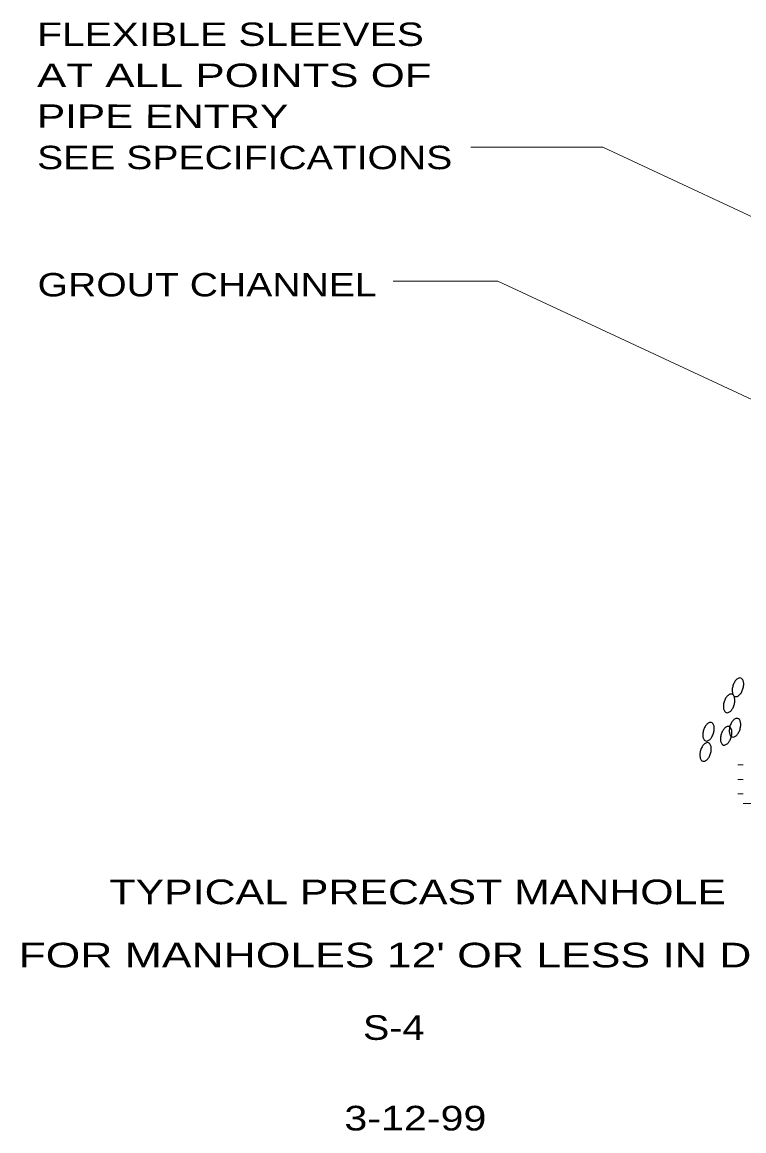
# Model space of a CAD drawing. Extents: x -66945 to 72351, y -57547 to 45981.
# Drawn here: x -64113 to -30380, y -57547 to -5738 of the extents above; entities that cross this region are included whole.
import ezdxf

# ---------------------------------------------------------------- set-up
doc = ezdxf.new("R2010")
doc.units = 0
doc.header["$LTSCALE"] = 440
doc.layers.add('1', color=7, linetype='Continuous', lineweight=25)
doc.layers.add('63', color=7, linetype='Continuous', lineweight=13)

msp = doc.modelspace()

# ---------------------------------------------------------------- linework, layer by layer
at = {"layer": '1', "lineweight": 13}
for points in [[(-43137.1, -11586.6), (-36976.4, -11586.6), (-17744.2, -20552.6)], [(-46777.9, -17837.8), (-41877.9, -17837.8), (-22645.6, -26803.8)]]:
    msp.add_lwpolyline(points, dxfattribs=at)
at = {"layer": '1'}
for centre, radius, start, end in [((-30101.8, -36985.6), 823, 163.15378, 175.86697), ((-30101.8, -36985.6), 823, 150.44059, 163.15378), ((-30356.7, -36841), 529.9, 134.57884, 150.44059), ((-30500.6, -36695), 324.9, 110.40722, 134.57883), ((-30565.2, -36521.4), 139.6, 73.15378, 110.40722), ((-30565.2, -36521.4), 139.6, 35.90034, 73.15378), ((-30715.3, -36630), 324.9, 11.72873, 35.90034), ((-31208.3, -36650.5), 823, 343.15378, 355.86697), ((-30916, -36671.7), 529.9, 355.86698, 11.72873), ((-30769.6, -37597.3), 529.9, 134.57884, 150.44059), ((-30913.5, -37451.3), 324.9, 110.40722, 134.57883), ((-30978.1, -37277.6), 139.6, 73.15378, 110.40722), ((-30978.1, -37277.6), 139.6, 35.90034, 73.15378), ((-30394.1, -36964.5), 529.9, 175.86697, 191.72873), ((-30594.8, -37006.1), 324.9, 191.72873, 215.90034), ((-31128.2, -37386.3), 324.9, 11.72873, 35.90034), ((-30744.9, -37114.8), 139.6, 215.90034, 253.15378), ((-30744.9, -37114.8), 139.6, 253.15378, 290.40722), ((-30809.5, -36941.1), 324.9, 290.40722, 314.57883), ((-30953.4, -36795.1), 529.9, 314.57884, 330.44059), ((-31208.3, -36650.5), 823, 330.44059, 343.15378), ((-30807, -37720.7), 529.9, 175.86697, 191.72873), ((-30514.7, -37741.9), 823, 163.15378, 175.86697), ((-30514.7, -37741.9), 823, 150.44059, 163.15378), ((-31366.3, -37551.4), 529.9, 314.57884, 330.44059), ((-31621.2, -37406.8), 823, 330.44059, 343.15378), ((-31621.2, -37406.8), 823, 343.15378, 355.86697), ((-31328.9, -37427.9), 529.9, 355.86698, 11.72873), ((-31007.7, -37762.4), 324.9, 191.72873, 215.90034), ((-31157.8, -37871.1), 139.6, 215.90034, 253.15378), ((-31157.8, -37871.1), 139.6, 253.15378, 290.40722), ((-31222.4, -37697.4), 324.9, 290.40722, 314.57883), ((-30638.2, -38585.6), 324.9, 110.40722, 134.57883), ((-30702.9, -38412), 139.6, 73.15378, 110.40722), ((-30702.9, -38412), 139.6, 35.90034, 73.15378), ((-30853, -38520.6), 324.9, 11.72873, 35.90034), ((-31478.1, -39065.3), 823, 163.15378, 175.86697), ((-31478.1, -39065.3), 823, 150.44059, 163.15378), ((-31733.1, -38920.7), 529.9, 134.57884, 150.44059), ((-31876.9, -38774.7), 324.9, 110.40722, 134.57883), ((-31941.6, -38601), 139.6, 73.15378, 110.40722), ((-31941.6, -38601), 139.6, 35.90034, 73.15378), ((-32091.7, -38709.7), 324.9, 11.72873, 35.90034), ((-32584.7, -38730.2), 823, 343.15378, 355.86697), ((-32292.3, -38751.4), 529.9, 355.86698, 11.72873), ((-30652.3, -39254.4), 823, 150.44059, 163.15378), ((-30907.3, -39109.8), 529.9, 134.57884, 150.44059), ((-31051.1, -38963.8), 324.9, 110.40722, 134.57883), ((-31115.8, -38790.1), 139.6, 73.15378, 110.40722), ((-31115.8, -38790.1), 139.6, 35.90034, 73.15378), ((-30531.8, -38855.1), 529.9, 175.86697, 191.72873), ((-30239.4, -38876.2), 823, 163.15378, 175.86697), ((-30239.4, -38876.2), 823, 150.44059, 163.15378), ((-31265.9, -38898.8), 324.9, 11.72873, 35.90034), ((-30494.4, -38731.7), 529.9, 134.57884, 150.44059), ((-31466.6, -38940.4), 529.9, 355.86698, 11.72873), ((-31346, -38541.2), 823, 330.44059, 343.15378), ((-31346, -38541.2), 823, 343.15378, 355.86697), ((-31053.7, -38562.3), 529.9, 355.86698, 11.72873), ((-31770.5, -39044.2), 529.9, 175.86697, 191.72873), ((-31971.2, -39085.8), 324.9, 191.72873, 215.90034), ((-32121.3, -39194.5), 139.6, 215.90034, 253.15378), ((-32121.3, -39194.5), 139.6, 253.15378, 290.40722), ((-32185.9, -39020.8), 324.9, 290.40722, 314.57883), ((-32329.7, -38874.8), 529.9, 314.57884, 330.44059), ((-32584.7, -38730.2), 823, 330.44059, 343.15378), ((-30944.7, -39233.2), 529.9, 175.86697, 191.72873), ((-30652.3, -39254.4), 823, 163.15378, 175.86697), ((-31145.4, -39274.9), 324.9, 191.72873, 215.90034), ((-31503.9, -39063.9), 529.9, 314.57884, 330.44059), ((-30732.5, -38896.8), 324.9, 191.72873, 215.90034), ((-31758.9, -38919.3), 823, 330.44059, 343.15378), ((-30882.6, -39005.4), 139.6, 215.90034, 253.15378), ((-31758.9, -38919.3), 823, 343.15378, 355.86697), ((-30882.6, -39005.4), 139.6, 253.15378, 290.40722), ((-30947.2, -38831.8), 324.9, 290.40722, 314.57883), ((-31091, -38685.8), 529.9, 314.57884, 330.44059), ((-31615.8, -40010.6), 823, 163.15378, 175.86697), ((-31615.8, -40010.6), 823, 150.44059, 163.15378), ((-31870.7, -39866), 529.9, 134.57884, 150.44059), ((-32014.6, -39720), 324.9, 110.40722, 134.57883), ((-32079.2, -39546.4), 139.6, 73.15378, 110.40722), ((-32079.2, -39546.4), 139.6, 35.90034, 73.15378), ((-32229.3, -39655), 324.9, 11.72873, 35.90034), ((-32722.3, -39675.6), 823, 343.15378, 355.86697), ((-32430, -39696.7), 529.9, 355.86698, 11.72873), ((-31295.5, -39383.6), 139.6, 215.90034, 253.15378), ((-31295.5, -39383.6), 139.6, 253.15378, 290.40722), ((-31360.1, -39209.9), 324.9, 290.40722, 314.57883), ((-31908.1, -39989.5), 529.9, 175.86697, 191.72873), ((-32108.8, -40031.2), 324.9, 191.72873, 215.90034), ((-32258.9, -40139.8), 139.6, 215.90034, 253.15378), ((-32258.9, -40139.8), 139.6, 253.15378, 290.40722), ((-32323.5, -39966.1), 324.9, 290.40722, 314.57883), ((-32467.4, -39820.1), 529.9, 314.57884, 330.44059), ((-32722.3, -39675.6), 823, 330.44059, 343.15378)]:
    msp.add_arc(centre, radius, start, end, dxfattribs=at)
at = {"layer": '63'}
for p, q in [((-30665.1, -40447.8), (-30408.3, -40447.8)), ((-30665.1, -41122.8), (-30408.3, -41122.8)), ((-30665.1, -41797.8), (-30408.3, -41797.8)), ((-30408.3, -42247.8), (-28608.3, -42247.8))]:
    msp.add_line(p, q, dxfattribs=at)

# ---------------------------------------------------------------- texts
at = {"layer": '1'}
for s, height, width, p in [('FLEXIBLE SLEEVES', 1094, 1.3, (-63413.6, -6848)), ('AT ALL POINTS OF', 1094, 1.4, (-63413.6, -8768)), ('SEE SPECIFICATIONS', 1094, 1.25, (-63413.6, -12608)), ('GROUT CHANNEL', 1094, 1.25, (-63390.7, -18553.5)), ('TYPICAL PRECAST MANHOLE', 1152, 1.3, (-60035.7, -46956.6)), ("FOR MANHOLES 12' OR LESS IN DEPTH", 1152, 1.35, (-64283.3, -49909.9)), ('S-4', 1152, 1.2, (-48182.7, -53296.6)), ('3-12-99', 1152, 1.25, (-49050.8, -57531.1))]:
    msp.add_text(s, height=height, dxfattribs=dict(at, width=width)).set_placement(p)
at = {"layer": '1', "width": 1.35}
msp.add_text('PIPE ENTRY', height=1094, rotation=359.908, dxfattribs=at).set_placement((-63419.8, -10673))

doc.saveas('drawing.dxf')
